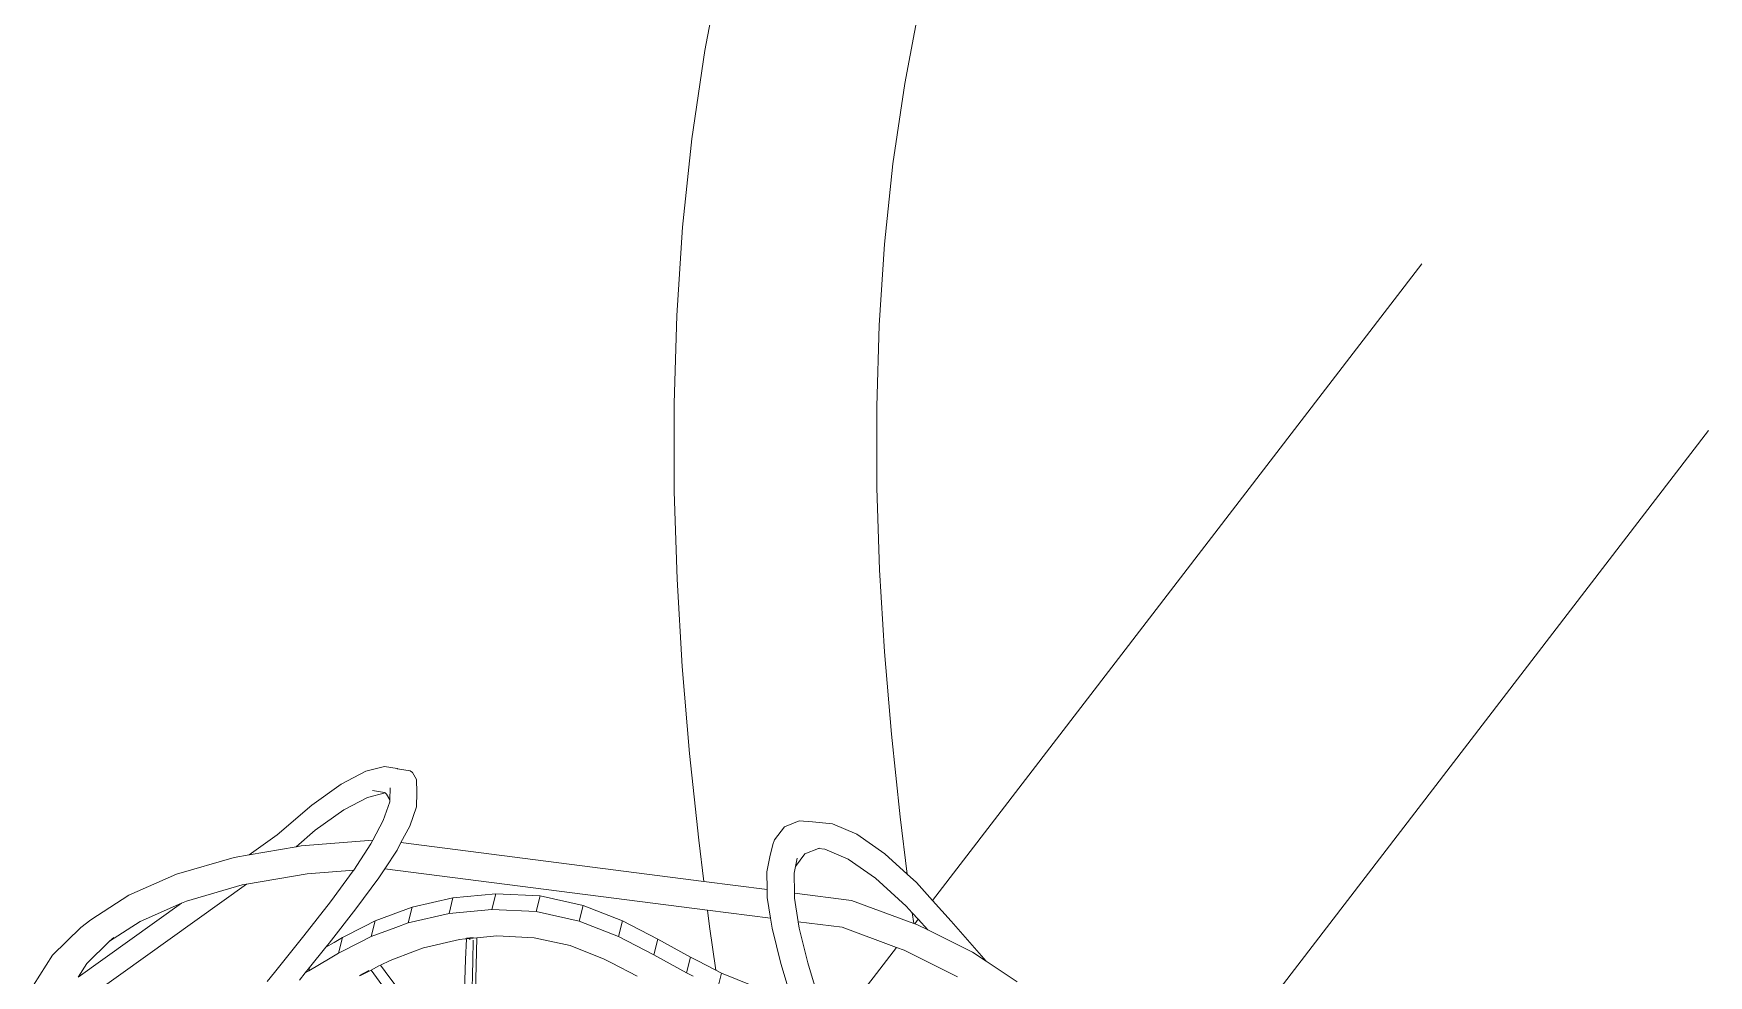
# Model space of a CAD drawing. Header units: millimetres. Extents: x 930469 to 1523124, y -120375 to 411163.
# Drawn here: x 1423825 to 1424589, y -43374 to -42945 of the extents above; entities that cross this region are included whole.
import ezdxf

# ---------------------------------------------------------------- set-up
doc = ezdxf.new("R2010")
doc.units = ezdxf.units.MM
doc.linetypes.add('HIDDEN', pattern=[0.75, 0.5, -0.25])
doc.layers.add('A-NET KHUAT', color=8, linetype='HIDDEN', lineweight=0)
doc.layers.add('xr', color=8, linetype='Continuous', lineweight=0)

# ---------------------------------------------------------------- blocks, each defined once
blk = doc.blocks.new('zzz')
at = {"layer": 'xr', "ltscale": 3}
for p, q in [((1230503.9, 23181.4), (1230476.7, 23198.6)), ((1230447.4, 23174.2), (1230568.7, 23004.6)), ((1230529.1, 23155.5), (1230503.9, 23181.4)), ((1230496.3, 23150.1), (1230483.9, 23158)), ((1230483.9, 23158), (1230551.4, 23063.6)), ((1230516.7, 23129.2), (1230496.3, 23150.1)), ((1230529.1, 23155.5), (1230536.3, 23146.3)), ((1230558.7, 23111.8), (1230536.3, 23146.3)), ((1230516.7, 23129.2), (1230534.8, 23101.3)), ((1230520.2, 23125.5), (1230516.7, 23129.2)), ((1230534.8, 23101.3), (1230551.4, 23063.6)), ((1230577.9, 23068.3), (1230558.7, 23111.8)), ((1230593.1, 23015.8), (1230577.9, 23068.3)), ((1230551.4, 23063.6), (1230553.3, 23059.3)), ((1230553.3, 23059.3), (1230568, 23008.5)), ((1230568, 23008.5), (1230568.7, 23004.6)), ((1230595.5, 23002.1), (1230593.1, 23015.8)), ((1230568.7, 23004.6), (1230578.2, 22949.2)), ((1230602.8, 22959.3), (1230595.5, 23002.1)), ((1230613.6, 22976.6), (1230595.5, 23002.1)), ((1230480, 22985.8), (1230488.3, 22979.1)), ((1230488.3, 22979.1), (1230521.7, 22952.2)), ((1230640.8, 22944.9), (1230613.6, 22976.6)), ((1230481.3, 22956.3), (1230487.9, 22950.9)), ((1230489.8, 22947.7), (1230487.9, 22950.9)), ((1230487.9, 22950.9), (1230492.8, 22947)), ((1230492.8, 22947), (1230489.8, 22947.7)), ((1230501.4, 22928.1), (1230489.8, 22947.7)), ((1230492.8, 22947), (1230511.2, 22932.1)), ((1230521.7, 22952.2), (1230552.6, 22928)), ((1230578.2, 22949.2), (1230581.5, 22906.8)), ((1230602.8, 22959.3), (1230617.9, 22941.8)), ((1230603.6, 22954.8), (1230602.8, 22959.3)), ((1230608.7, 22889.4), (1230603.6, 22954.8)), ((1230659.9, 22918.1), (1230640.8, 22944.9)), ((1230515.7, 22924.5), (1230511.2, 22932.1)), ((1230511.2, 22932.1), (1230514.9, 22929.2)), ((1230514.9, 22929.2), (1230546.1, 22904.7)), ((1230617.9, 22941.8), (1230636.4, 22915.7)), ((1230505.8, 22920.7), (1230501.4, 22928.1)), ((1230515.8, 22900.9), (1230505.8, 22920.7)), ((1230520.1, 22917.1), (1230505.8, 22920.7)), ((1230520.1, 22917.1), (1230515.7, 22924.5)), ((1230530.1, 22897.3), (1230520.1, 22917.1)), ((1230552.6, 22928), (1230580.7, 22907.4)), ((1230636.4, 22915.7), (1230647.6, 22894.2)), ((1230671.5, 22895.8), (1230659.9, 22918.1)), ((1230489.6, 22892.7), (1230485.3, 22901.2)), ((1230490, 22892.9), (1230485.6, 22901.4)), ((1230520.9, 22890.8), (1230515.8, 22900.9)), ((1230546.1, 22904.7), (1230574.6, 22883.9)), ((1230580.7, 22907.4), (1230581.5, 22906.8)), ((1230581.5, 22906.8), (1230605.4, 22891.2)), ((1230476.9, 22881.2), (1230490.5, 22891)), ((1230490.5, 22891), (1230489.6, 22892.7)), ((1230494.2, 22883.8), (1230490.5, 22891)), ((1230494.9, 22882.3), (1230494.2, 22883.8)), ((1230535.2, 22887.1), (1230520.9, 22890.8)), ((1230529.2, 22868.5), (1230520.9, 22890.8)), ((1230535.2, 22887.1), (1230530.1, 22897.3)), ((1230543.5, 22864.9), (1230535.2, 22887.1)), ((1230574.6, 22883.9), (1230582.8, 22878.5)), ((1230605.4, 22891.2), (1230608.7, 22889.4)), ((1230608.7, 22889.4), (1230626.6, 22879.8)), ((1230647.6, 22894.2), (1230651.8, 22878.2)), ((1230652.2, 22878.6), (1230654.1, 22889.7)), ((1230676, 22878.8), (1230671.5, 22895.8)), ((1230467.5, 22862.1), (1230489.2, 22878.1)), ((1230489.2, 22878.1), (1230494.9, 22882.3)), ((1230499.3, 22873.7), (1230494.9, 22882.3)), ((1230507.7, 22851.3), (1230499.3, 22873.7)), ((1230533.4, 22857), (1230529.2, 22868.5)), ((1230582.8, 22878.5), (1230545.1, 22584.4)), ((1230582.8, 22878.5), (1230599.8, 22867.3)), ((1230626.6, 22879.8), (1230643.8, 22873.8)), ((1230643.8, 22873.8), (1230645.6, 22873.8)), ((1230645.6, 22873.8), (1230650.8, 22876.8)), ((1230645.6, 22873.8), (1230656.5, 22873.5)), ((1230650.8, 22876.8), (1230651.8, 22878.2)), ((1230652.2, 22878.6), (1230651.8, 22878.2)), ((1230674, 22867.3), (1230676, 22878.8)), ((1230547.7, 22853.4), (1230533.4, 22857)), ((1230541.9, 22819.9), (1230533.4, 22857)), ((1230547.7, 22853.4), (1230543.5, 22864.9)), ((1230547.7, 22853.4), (1230556.2, 22816.3)), ((1230606.5, 22863.7), (1230571.1, 22587.6)), ((1230599.8, 22867.3), (1230606.5, 22863.7)), ((1230606.5, 22863.7), (1230621.5, 22855.7)), ((1230621.5, 22855.7), (1230639.1, 22849.6)), ((1230664, 22849.5), (1230670.4, 22853.2)), ((1230670.4, 22853.2), (1230671.9, 22855.3)), ((1230671.9, 22855.3), (1230673.9, 22866.8)), ((1230673.9, 22866.8), (1230674, 22867.3)), ((1230674, 22867.3), (1230674, 22867.3)), ((1230510.6, 22843.3), (1230507.7, 22851.3)), ((1230518.3, 22810.5), (1230510.6, 22843.3)), ((1230639.1, 22849.6), (1230652.1, 22849.3)), ((1230652.1, 22849.3), (1230664, 22849.5)), ((1230518.8, 22805.1), (1230518.3, 22810.5)), ((1230545.7, 22780.8), (1230541.9, 22819.9)), ((1230556.2, 22816.3), (1230541.9, 22819.9)), ((1230560, 22777.2), (1230556.2, 22816.3)), ((1230494.5, 22795.1), (1230456.7, 22796.1)), ((1230461.3, 22799.2), (1230499, 22798.3)), ((1230462.5, 22806.2), (1230500, 22804.8)), ((1230494.5, 22795.1), (1230519.8, 22794.5)), ((1230499, 22798.3), (1230517.6, 22797.9)), ((1230500, 22804.8), (1230518.9, 22804.1)), ((1230518.1, 22801.1), (1230519.2, 22801)), ((1230518.9, 22804.1), (1230518.8, 22805.1)), ((1230519.2, 22801), (1230518.9, 22804.1)), ((1230519.2, 22801), (1230519.7, 22801)), ((1230519.5, 22797.8), (1230519.2, 22801)), ((1230519.7, 22801), (1230519.4, 22804.1)), ((1230519.8, 22794.5), (1230519.5, 22797.8)), ((1230520, 22797.8), (1230519.7, 22801)), ((1230521.5, 22776.4), (1230519.8, 22794.5)), ((1230543.7, 22740.6), (1230545.7, 22780.8)), ((1230560, 22777.2), (1230545.7, 22780.8)), ((1230558, 22737), (1230560, 22777.2)), ((1230519.9, 22742.3), (1230521.5, 22776.4)), ((1230512.7, 22709.6), (1230519.9, 22742.3)), ((1230535.1, 22701.3), (1230543.7, 22740.6)), ((1230558, 22737), (1230543.7, 22740.6)), ((1230549.4, 22697.7), (1230558, 22737)), ((1230500.4, 22678.5), (1230512.7, 22709.6)), ((1230520.9, 22665.5), (1230535.1, 22701.3)), ((1230549.4, 22697.7), (1230535.1, 22701.3)), ((1230535.3, 22661.9), (1230549.4, 22697.7)), ((1230485, 22648.5), (1230496.9, 22671.7)), ((1230496.9, 22671.7), (1230500.4, 22678.5)), ((1230504.4, 22633.3), (1230520.9, 22665.5)), ((1230518.7, 22629.7), (1230535.3, 22661.9)), ((1230535.3, 22661.9), (1230520.9, 22665.5)), ((1230487.8, 22603.4), (1230504.4, 22633.3)), ((1230502.2, 22599.8), (1230518.7, 22629.7)), ((1230518.7, 22629.7), (1230504.4, 22633.3)), ((1230846.6, 22612), (1230767, 22607.3)), ((1230926.4, 22614.6), (1230846.6, 22612)), ((1230926.4, 22614.6), (1231006.5, 22614.8)), ((1231086.7, 22612.3), (1231006.5, 22614.8)), ((1231167.1, 22607), (1231086.7, 22612.3)), ((1230484.8, 22597.4), (1230487.8, 22603.4)), ((1230502.2, 22599.8), (1230487.8, 22603.4)), ((1230490.3, 22576.8), (1230499.1, 22593.8)), ((1230499.1, 22593.8), (1230502.2, 22599.8)), ((1230687.8, 22600.7), (1230608.8, 22592.3)), ((1230767, 22607.3), (1230687.8, 22600.7)), ((1231247.7, 22598.5), (1231167.1, 22607)), ((1231328.2, 22586.8), (1231247.7, 22598.5)), ((1230530, 22582.5), (1230490.3, 22576.8)), ((1230545.1, 22584.4), (1230530, 22582.5)), ((1230545.1, 22584.4), (1230537.8, 22526.9)), ((1230571.1, 22587.6), (1230563.7, 22530)), ((1230571.1, 22587.6), (1230608.8, 22592.3)), ((1231328.2, 22586.8), (1231408.1, 22571.7)), ((1230487.5, 22571.5), (1230473.2, 22575.1)), ((1230476, 22543), (1230487.5, 22571.5)), ((1230487.5, 22571.5), (1230490.3, 22576.8)), ((1230496.5, 22517.6), (1230465.3, 22508.2)), ((1230528.6, 22525.5), (1230496.5, 22517.6)), ((1230537.8, 22526.9), (1230528.6, 22525.5)), ((1230556.6, 22529.9), (1230537.8, 22526.9)), ((1230563.7, 22530), (1230556.6, 22529.9)), ((1230579.8, 22530.2), (1230563.7, 22530)), ((1230593.7, 22527.6), (1230579.8, 22530.2)), ((1230593.7, 22527.6), (1230604.9, 22524.8)), ((1230609, 22523.2), (1230604.9, 22524.8)), ((1230621, 22514.3), (1230609, 22523.2)), ((1230534.5, 22501.6), (1230528.5, 22500.7)), ((1230529.4, 22461.7), (1230534.5, 22501.6)), ((1230555.9, 22505), (1230534.5, 22501.6)), ((1230553.9, 22453.2), (1230560.5, 22505.1)), ((1230560.5, 22505.1), (1230555.9, 22505)), ((1230578.6, 22505.3), (1230560.5, 22505.1)), ((1230584.7, 22504.2), (1230578.6, 22505.3)), ((1230596.3, 22495.6), (1230584.7, 22504.2)), ((1230592.3, 22502.7), (1230584.7, 22504.2)), ((1230626.5, 22500.7), (1230621, 22514.3)), ((1230496.9, 22492.9), (1230461.5, 22482.2)), ((1230528.5, 22500.7), (1230496.9, 22492.9)), ((1230601.2, 22483.1), (1230596.3, 22495.6)), ((1230623.7, 22470.4), (1230625.5, 22488.5)), ((1230626.5, 22500.7), (1230625.5, 22488.5)), ((1230600.7, 22477.4), (1230591.5, 22456)), ((1230601.2, 22483.1), (1230600.7, 22477.4)), ((1230601.4, 22482.6), (1230601.2, 22483.1)), ((1230450.7, 22458.5), (1230511, 22412.1)), ((1230529.4, 22461.7), (1230511, 22412.1)), ((1230591.5, 22456), (1230574.3, 22431.1)), ((1230614.1, 22448.3), (1230623.7, 22470.4)), ((1230532.8, 22396.4), (1230553.9, 22453.2)), ((1230596.4, 22422.6), (1230614.1, 22448.3)), ((1230574.3, 22431.1), (1230548.8, 22403.3)), ((1230855, 22427.6), (1230780.2, 22423.1)), ((1230929.6, 22430), (1230855, 22427.6)), ((1231003.9, 22430.1), (1230929.6, 22430)), ((1231003.9, 22430.1), (1231077.9, 22427.9)), ((1231151.6, 22423), (1231077.9, 22427.9)), ((1230511, 22412.1), (1230508.5, 22405.2)), ((1230577.9, 22402.4), (1230596.4, 22422.6)), ((1230629.9, 22408.9), (1230705.2, 22416.8)), ((1230780.2, 22423.1), (1230705.2, 22416.8)), ((1231224.9, 22415.3), (1231151.6, 22423)), ((1231297.9, 22404.6), (1231224.9, 22415.3)), ((1230508.5, 22405.2), (1230484.4, 22356.5)), ((1230531.6, 22393), (1230532.5, 22395.5)), ((1230532.5, 22395.5), (1230532.8, 22396.4)), ((1230532.5, 22395.5), (1230536.7, 22392.4)), ((1230542.7, 22397.8), (1230532.8, 22396.4)), ((1230542.7, 22397.8), (1230536.7, 22392.4)), ((1230548.8, 22403.3), (1230542.7, 22397.8)), ((1230570.2, 22394), (1230577.9, 22402.4)), ((1230629.9, 22408.9), (1230577.9, 22402.4)), ((1231370.5, 22390.9), (1231297.9, 22404.6)), ((1230506.8, 22342.8), (1230527, 22383.6)), ((1230527, 22383.6), (1230531.6, 22393)), ((1230536.7, 22392.4), (1230527, 22383.6)), ((1230553.8, 22379.2), (1230570.2, 22394)), ((1230534.9, 22362.3), (1230553.8, 22379.2)), ((1230553.8, 22379.2), (1231133.9, 21933.3)), ((1230498.6, 22330.4), (1230534.9, 22362.3)), ((1230498.6, 22330.4), (1230506.8, 22342.8)), ((1230479.7, 22302.1), (1230498.6, 22330.4)), ((1230324.2, 22177.7), (1230982, 21672.1))]:
    blk.add_line(p, q, dxfattribs=at)

msp = doc.modelspace()

# ---------------------------------------------------------------- block references
at = {"layer": 'A-NET KHUAT', "xscale": 0.5, "yscale": 0.5, "zscale": 0.5, "rotation": 90}
msp.add_blockref('zzz', (1435424.69, -658616.87), dxfattribs=at)

doc.saveas('drawing.dxf')
